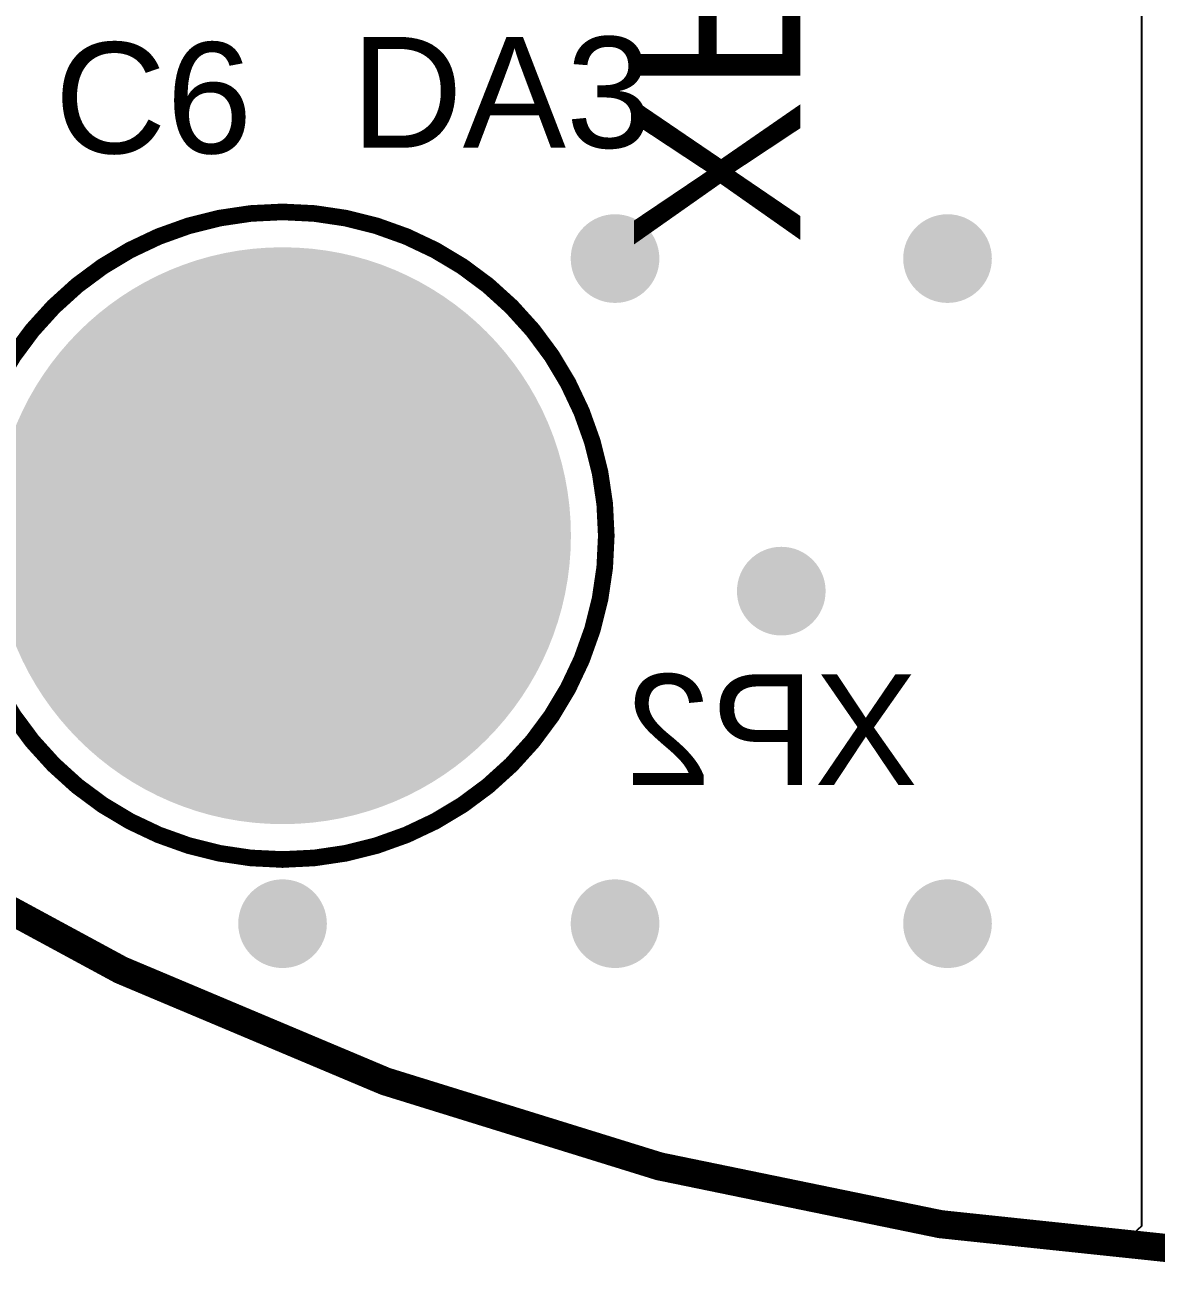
# Model space of a CAD drawing. Header units: inches. Extents: x -26.6 to 27.1, y -26.7 to 26.6.
# Drawn here: x -12.32 to -2.12, y -26.65 to -15.39 of the extents above; entities that cross this region are included whole.
import ezdxf

# ---------------------------------------------------------------- set-up
doc = ezdxf.new("R2010")
doc.units = ezdxf.units.IN
for name, color, linetype in [('Bottom Designator', 56, 'Continuous'), ('Bottom Layer', 5, 'Continuous'), ('Bottom Overlay', 54, 'Continuous'), ('Bottom Solder', 6, 'Continuous'), ('Mechanical 13', 56, 'Continuous'), ('Mechanical 4', 56, 'Continuous'), ('Multi-Layer', 9, 'Continuous'), ('Pad Holes', 156, 'Continuous'), ('Top Layer', 1, 'Continuous'), ('Top Overlay', 2, 'Continuous'), ('Top Solder', 216, 'Continuous'), ('Via Holes', 16, 'Continuous')]:
    doc.layers.add(name, color=color, linetype=linetype)
doc.styles.add('Arial', font='', dxfattribs={"height": 0.2})
doc.styles.get('Arial').set_extended_font_data('Arial')

# ---------------------------------------------------------------- blocks, each defined once
blk = doc.blocks.new('________2_5__16_B_79')
at = {"layer": 'Bottom Layer'}
h = blk.add_hatch(color=5, dxfattribs=at)
edge = h.paths.add_edge_path()
edge.add_arc((0, 0), 2.5, 0, 360)
at = {"layer": 'Bottom Solder'}
h = blk.add_hatch(color=6, dxfattribs=at)
edge = h.paths.add_edge_path()
edge.add_arc((0, 0), 2.602, 0, 360)
at = {"layer": 'Multi-Layer'}
h = blk.add_hatch(color=9, dxfattribs=at)
edge = h.paths.add_edge_path()
edge.add_arc((0, 0), 2.5, 0, 360)
at = {"layer": 'Pad Holes'}
h = blk.add_hatch(color=7, dxfattribs=at)
edge = h.paths.add_edge_path()
edge.add_arc((0, 0), 1.25, 0, 360)
at = {"layer": 'Top Layer'}
h = blk.add_hatch(color=1, dxfattribs=at)
edge = h.paths.add_edge_path()
edge.add_arc((0, 0), 2.5, 0, 360)
at = {"layer": 'Top Solder'}
h = blk.add_hatch(color=216, dxfattribs=at)
edge = h.paths.add_edge_path()
edge.add_arc((0, 0), 2.602, 0, 360)
at = {"layer": 'Mechanical 13'}
for points in [[(2.921, 0, 0.15, 0.15, 1), (-2.921, 0, 0.15, 0.15, 1)], [(-2.959, 0, 0.075, 0.075, 1), (-2.883, 0, 0.075, 0.075, 1)], [(2.883, 0, 0.075, 0.075, 1), (2.959, 0, 0.075, 0.075, 1)]]:
    blk.add_lwpolyline(points, format="xyseb", close=True, dxfattribs=at)
at = {"layer": 'Bottom Designator', "style": 'Arial', "text_generation_flag": 2}
blk.add_text('XP2', height=1.5, rotation=180, dxfattribs=at).set_placement((2.58, -3.171))

msp = doc.modelspace()

# ---------------------------------------------------------------- hatches: boundary and pattern name
at = {"layer": 'Bottom Layer'}
h = msp.add_hatch(color=5, dxfattribs=at)
edge = h.paths.add_edge_path()
edge.add_arc((-7, -17.5), 0.4, 0, 360)
h = msp.add_hatch(color=5, dxfattribs=at)
edge = h.paths.add_edge_path()
edge.add_arc((-4, -17.5), 0.4, 0, 360)
h = msp.add_hatch(color=5, dxfattribs=at)
edge = h.paths.add_edge_path()
edge.add_arc((-5.5, -20.5), 0.4, 0, 360)
h = msp.add_hatch(color=5, dxfattribs=at)
edge = h.paths.add_edge_path()
edge.add_arc((-10, -23.5), 0.4, 0, 360)
h = msp.add_hatch(color=5, dxfattribs=at)
edge = h.paths.add_edge_path()
edge.add_arc((-7, -23.5), 0.4, 0, 360)
h = msp.add_hatch(color=5, dxfattribs=at)
edge = h.paths.add_edge_path()
edge.add_arc((-4, -23.5), 0.4, 0, 360)
at = {"layer": 'Top Layer'}
h = msp.add_hatch(color=1, dxfattribs=at)
edge = h.paths.add_edge_path()
edge.add_arc((-7, -17.5), 0.4, 0, 360)
h = msp.add_hatch(color=1, dxfattribs=at)
edge = h.paths.add_edge_path()
edge.add_arc((-4, -17.5), 0.4, 0, 360)
h = msp.add_hatch(color=1, dxfattribs=at)
edge = h.paths.add_edge_path()
edge.add_arc((-5.5, -20.5), 0.4, 0, 360)
h = msp.add_hatch(color=1, dxfattribs=at)
edge = h.paths.add_edge_path()
edge.add_arc((-10, -23.5), 0.4, 0, 360)
h = msp.add_hatch(color=1, dxfattribs=at)
edge = h.paths.add_edge_path()
edge.add_arc((-7, -23.5), 0.4, 0, 360)
h = msp.add_hatch(color=1, dxfattribs=at)
edge = h.paths.add_edge_path()
edge.add_arc((-4, -23.5), 0.4, 0, 360)
at = {"layer": 'Via Holes'}
h = msp.add_hatch(color=7, dxfattribs=at)
edge = h.paths.add_edge_path()
edge.add_arc((-7, -17.5), 0.2, 0, 360)
h = msp.add_hatch(color=7, dxfattribs=at)
edge = h.paths.add_edge_path()
edge.add_arc((-4, -17.5), 0.2, 0, 360)
h = msp.add_hatch(color=7, dxfattribs=at)
edge = h.paths.add_edge_path()
edge.add_arc((-5.5, -20.5), 0.2, 0, 360)
h = msp.add_hatch(color=7, dxfattribs=at)
edge = h.paths.add_edge_path()
edge.add_arc((-10, -23.5), 0.2, 0, 360)
h = msp.add_hatch(color=7, dxfattribs=at)
edge = h.paths.add_edge_path()
edge.add_arc((-7, -23.5), 0.2, 0, 360)
h = msp.add_hatch(color=7, dxfattribs=at)
edge = h.paths.add_edge_path()
edge.add_arc((-4, -23.5), 0.2, 0, 360)

# ---------------------------------------------------------------- linework, layer by layer
at = {"layer": 'Bottom Layer'}
for p, q in [((-2.25, -2.75), (-2.25, -26.228)), ((-10.944, -24.163), (-12.416, -23.438)), ((-9.429, -24.795), (-10.944, -24.163)), ((-7.878, -25.333), (-9.429, -24.795)), ((-6.297, -25.773), (-7.878, -25.333)), ((-4.691, -26.116), (-6.297, -25.773)), ((-3.068, -26.358), (-4.691, -26.116)), ((-2.25, -26.228), (-2.45, -26.411)), ((-2.45, -26.411), (-3.068, -26.358))]:
    msp.add_line(p, q, dxfattribs=at)
at = {"layer": 'Mechanical 4'}
msp.add_lwpolyline([(23.817, -11.647, 0.254, 0.254, -12.462017), (26.265, -3.558, 0.254, 0.254, 0)], format="xyseb", dxfattribs=at)
at = {"layer": 'Top Layer'}
for p, q in [((-2.25, -2.75), (-2.25, -26.228)), ((-10.944, -24.163), (-12.416, -23.438)), ((-9.429, -24.795), (-10.944, -24.163)), ((-7.878, -25.333), (-9.429, -24.795)), ((-6.297, -25.773), (-7.878, -25.333)), ((-4.691, -26.116), (-6.297, -25.773)), ((-3.068, -26.358), (-4.691, -26.116)), ((-2.25, -26.228), (-2.45, -26.411)), ((-2.45, -26.411), (-3.068, -26.358))]:
    msp.add_line(p, q, dxfattribs=at)

# ---------------------------------------------------------------- block references
at = {"rotation": 90}
msp.add_blockref('________2_5__16_B_79', (-10, -20), dxfattribs=at)

# ---------------------------------------------------------------- texts
at = {"layer": 'Bottom Overlay', "style": 'Arial', "text_generation_flag": 2}
msp.add_text('XP2', height=1, dxfattribs=at).set_placement((-4.267, -22.25))
at = {"layer": 'Top Overlay', "style": 'Arial'}
for s, p in [('C6', (-12.058, -16.55)), ('DA3', (-9.383, -16.5))]:
    msp.add_text(s, height=1, dxfattribs=at).set_placement(p)

doc.saveas('drawing.dxf')
